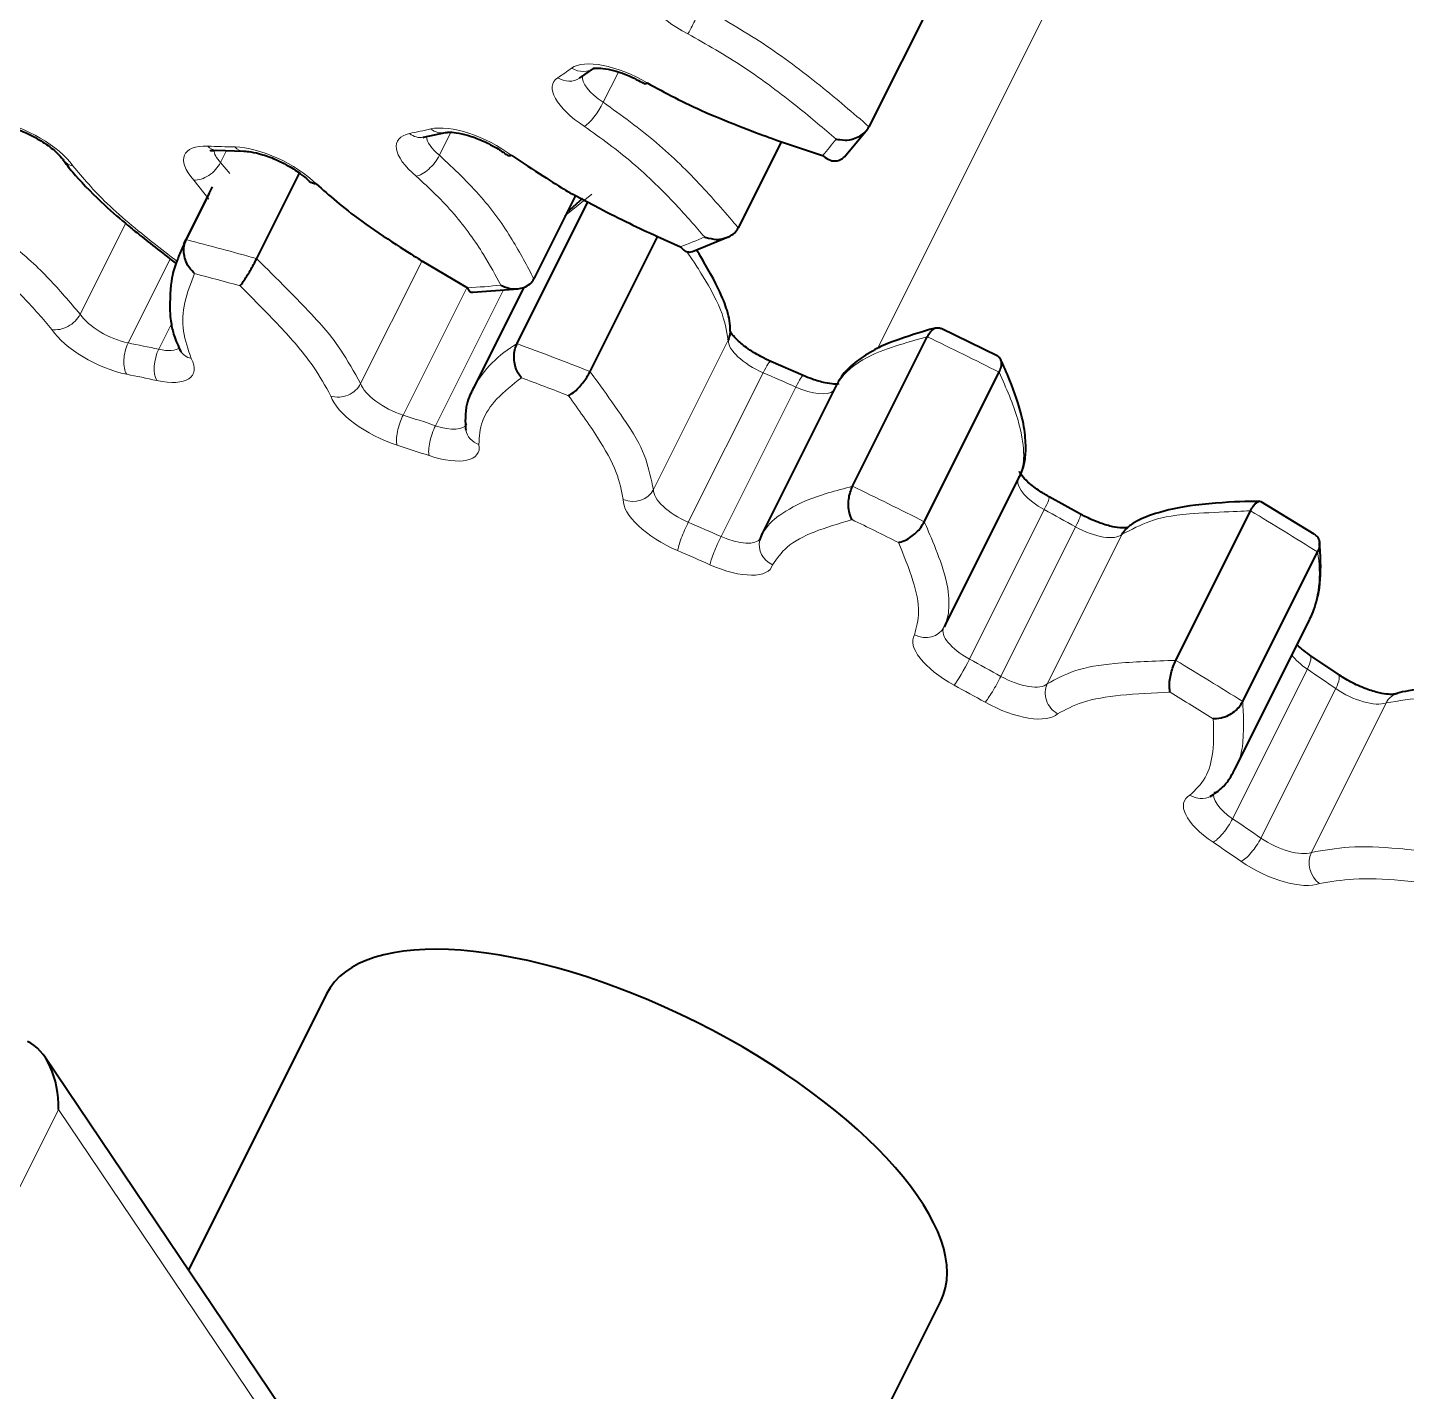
# Model space of a CAD drawing. Header units: inches. Extents: x 0 to 11, y 0 to 8.5.
# Drawn here: x 3.5012 to 3.6518, y 5.6285 to 5.7775 of the extents above; entities that cross this region are included whole.
import ezdxf

# ---------------------------------------------------------------- set-up
doc = ezdxf.new("R2010")
doc.units = ezdxf.units.IN
doc.header["$LTSCALE"] = 0.5
doc.header["$MEASUREMENT"] = 0
doc.linetypes.add('ONS_PHANTOM', pattern=[0.49999999999999994, 0.25, -0.05, 0.05, -0.05, 0.05, -0.05])
for name, color, linetype, lineweight in [('EXPLODE_LINES', 7, 'ONS_PHANTOM', 13), ('TANGENT_LINES', 7, 'Continuous', 15), ('Visible', 7, 'Continuous', 40)]:
    doc.layers.add(name, color=color, linetype=linetype, lineweight=lineweight)

msp = doc.modelspace()

# ---------------------------------------------------------------- linework, layer by layer
at = {"layer": 'EXPLODE_LINES'}
msp.add_line((3.593969161013179, 5.74236544089764), (3.735860046144412, 6.026147211160106), dxfattribs=at)
at = {"layer": 'TANGENT_LINES'}
for p, q in [((3.56405324108019, 5.769325869860386), (3.565700388692504, 5.772620165085012)), ((3.546155989633555, 5.76353962843972), (3.547350398074527, 5.765928445321664)), ((3.522249591769836, 5.762744210875988), (3.522901521166044, 5.764048069668404)), ((3.522249591769836, 5.762744210875988), (3.523290140640287, 5.761548843121543)), ((3.520981502387261, 5.758760287528866), (3.519343239815838, 5.760827528434096)), ((3.562799542302053, 5.759297788380534), (3.559818520606121, 5.756903439565505)), ((3.511907380507206, 5.756124658545499), (3.506934594231658, 5.746179085994402)), ((3.512172540010599, 5.743045808889782), (3.516781864036336, 5.752264456941255)), ((3.544262385656044, 5.752007663790462), (3.537559887725343, 5.73860266792906)), ((3.573756139025985, 5.752175040849122), (3.573143798796328, 5.75306952181441)), ((3.542194983119387, 5.735165556461322), (3.549142784438558, 5.749061159099663)), ((3.553157669536477, 5.748843884701947), (3.545739568854892, 5.734007683338777)), ((3.516933712661783, 5.745197674851038), (3.51551017628969, 5.742350602106853)), ((3.577705189804197, 5.743358443662487), (3.56954022399492, 5.727028512043932)), ((3.573340045966536, 5.723459917334195), (3.581505011775813, 5.73978984895275)), ((3.585078806638054, 5.738227370083811), (3.576913840828777, 5.721897438465255)), ((3.590351952944846, 5.739615253492406), (3.589604233346932, 5.738613022248932)), ((3.609601433201588, 5.728627170985913), (3.60991308544288, 5.729828308254962)), ((3.604045985050433, 5.70851586113273), (3.612210950859711, 5.724845792751284)), ((3.581439267537654, 5.722283090630376), (3.582186987135568, 5.723285321873852)), ((3.615634749851426, 5.722957057350783), (3.607469784042149, 5.706627125732228)), ((3.612539717858307, 5.705821155644393), (3.620704683667584, 5.722151087262947)), ((3.601748119633603, 5.713498376636408), (3.601436467392311, 5.712297239367359)), ((3.632773076368578, 5.691082745235811), (3.640938042177855, 5.707412676854366)), ((3.644040161721061, 5.705292394001956), (3.635875195911784, 5.688962462383401)), ((3.641373073026238, 5.687401990389874), (3.649538038835515, 5.703731922008429)), ((3.504562768258733, 5.659325850318896), (3.402858381862855, 5.45591707752714)), ((3.681926587863038, 5.396037886916393), (3.504562768258733, 5.659325850318896))]:
    msp.add_line(p, q, dxfattribs=at)
for centre, radius, start, end in [((3.560964609707944, 5.731974466515222), 0.01268558038178144, 119.9334904546248, 150.8438860773294), ((3.62939960297883, 5.717937238934898), 0.01285076116127988, 336.5740699589966, 10.19944058075693)]:
    msp.add_arc(centre, radius, start, end, dxfattribs=at)
at = {"layer": 'TANGENT_LINES', "extrusion": (0, 0, -1)}
for centre, major_axis, ratio, start_param, end_param in [((3.57469576477939, 5.779323058099638), (-0.00630228924467547, 0.003151144622337737), 0.4082482904638629, 11.01271573958755, 12.55076994178742), ((3.566509604809964, 5.769451551253268), (-0.00630228924467547, 0.003151144622337737), 0.4082482904638629, 0.2050800213731526, 1.743134223572999), ((3.56491148907009, 5.768345897352472), (-0.00630228924467547, 0.003151144622337737), 0.4082482904638629, 11.26404315187472, 12.80209735407453), ((3.500321455939269, 5.763373422295546), (-0.00630228924467547, 0.003151144622337737), 0.4082482904638629, 0.9590622582346402, 2.497116460434675), ((3.550309142919605, 5.762451211515715), (-0.00630228924467547, 0.003151144622337737), 0.4082482904638629, 0.4564074336603611, 1.994461635860235), ((3.547875460582403, 5.761929306202623), (-0.00630228924467547, 0.003151144622337737), 0.4082482904638629, 11.51537056416176, 13.05342476636163), ((3.524658115640339, 5.760476462670605), (-0.00630228924467547, 0.003151144622337737), 0.4082482904638629, 11.76669797644891, 13.30475217864886), ((3.527774447363165, 5.760381826165739), (-0.00630228924467547, 0.003151144622337737), 0.4082482904638629, 0.7077348459475601, 2.245789048147492), ((3.507153091299981, 5.76444133841384), (0.002049806405804891, 0.001431186116031471), 0.7297623205451033, 2.501692551645259, 3.084245705051821), ((3.564582822267502, 5.658877799206971), (-0.1605177369562351, 0.08025886847811754), 0.4082482904638625, 1.084277728609692, 1.132996030912806), ((3.509624952830504, 5.743456790965856), (-0.006211231069228226, 0.003105615534614113), 0.4082482904638625, 10.40834582897451, 11.94893193524759), ((3.513031473521394, 5.741666409257872), (-0.0004926135638355011, -0.002450985898924204), 0.5057815265608875, 0.4929681185744142, 2.063764445369509), ((3.564582822267502, 5.658877799206971), (-0.1364400764128, 0.06822003820640002), 0.4082482904638625, 0.9835678682050737, 1.009306416061013), ((3.564582822267502, 5.658877799206971), (-0.1605177369562351, 0.08025886847811754), 0.4082482904638625, 1.308677203866107, 1.357395506169218), ((3.581760152298668, 5.741671440191297), (-0.003975163091728435, 0.001987581545864218), 0.4082482904638626, 10.8571447794874, 12.39773088576051), ((3.516314410464334, 5.740982595972117), (-0.0005267231700361529, -0.002443882710390797), 0.4860562478847589, 0.4860556907387999, 2.056852017533664), ((3.513059830689189, 5.742741329427747), (-0.006211231069228226, 0.003105615534614113), 0.4082482904638625, 8.893498270557384, 10.43408437683044), ((3.520077868889156, 5.743389727105465), (0.002193992897581714, 0.001198497044368904), 0.7870402874042624, 2.418412574017648, 3.142696989077332), ((3.581361492745335, 5.738731435544754), (-0.0009892534489723023, -0.002295948086019457), 0.1259650666938781, 1.994924359890972, 3.130939286642465), ((3.584876717952239, 5.737194563587333), (-0.001013642717057095, -0.002285285199303823), 0.1026547062217823, 1.993707081601747, 3.134659364920324), ((3.585438069188742, 5.740063438712764), (-0.003975163091728435, 0.001987581545864218), 0.4082482904638626, 9.601726598654967, 10.88288332734333), ((3.540522095740899, 5.735346948453377), (-0.006211231069228226, 0.003105615534614113), 0.4082482904638625, 10.63274530423077, 12.17333141050405), ((3.542561889467732, 5.733915303489052), (-0.0007623732400231166, -0.002380921469283827), 0.3239965670082001, 0.4461831803386919, 2.016979507133742), ((3.564582822267502, 5.658877799206971), (-0.1364400764128, 0.06822003820640002), 0.4082482904638625, 1.20796734346149, 1.233705891317427), ((3.54604838424591, 5.73277640633808), (-0.0007900574998492971, -0.002371878822143297), 0.3019253766101766, 0.4425368023632865, 2.013333129158259), ((3.551494623157359, 5.734002066173405), (0.00245192637647693, 0.0004879108979482953), 0.8702221937873754, 2.164879116620241, 3.149292391780163), ((3.544169952500298, 5.734155340854698), (-0.006211231069228226, 0.003105615534614113), 0.4082482904638625, 9.117897745813703, 10.65848385208684), ((3.61336070474656, 5.726291990942461), (-0.003975163091728435, 0.001987581545864218), 0.4082482904638626, 11.08154425474382, 12.43609347022106), ((3.564582822267502, 5.658877799206971), (-0.1605177369562351, 0.08025886847811754), 0.4082482904638625, 1.533076679122518, 1.581794981425632), ((3.572574565763231, 5.723300267120423), (-0.006211231069228226, 0.003105615534614113), 0.4082482904638625, 10.85714477948727, 12.39773088576034), ((3.573196526936057, 5.722401503926199), (-0.0009892534489723023, -0.002295948086019457), 0.1259650666938781, 0.4241280330960392, 1.994924359890972), ((3.564582822267502, 5.658877799206971), (-0.1364400764128, 0.06822003820640002), 0.4082482904638625, 1.432366818717901, 1.458105366573841), ((3.576711752142961, 5.720864631968778), (-0.001013642717057095, -0.002285285199303823), 0.1026547062217823, 0.42291075480699, 1.993707081602071), ((3.616884255656796, 5.724348227492639), (-0.003975163091728435, 0.001987581545864218), 0.4082482904638626, 9.566696696326694, 11.10728280259988), ((3.583567674380506, 5.720847360804026), (0.00241348001145106, -0.0006520078483624233), 0.909767525642559, 1.752977179262238, 3.144985930927609), ((3.576252482653305, 5.72169226564189), (-0.006211231069228226, 0.003105615534614113), 0.4082482904638625, 9.342297221070071, 10.88288332734317), ((3.604175118211123, 5.707920817871588), (-0.006211231069228226, 0.003105615534614113), 0.4082482904638625, 11.08154425474363, 12.62213036101681), ((3.564582822267502, 5.658877799206971), (-0.1364400764128, 0.06822003820640002), 0.4082482904638625, 1.656766293974318, 1.682504841830255), ((3.564582822267502, 5.658877799206971), (-0.1605177369562351, 0.08025886847811754), 0.4082482904638625, 1.757476154378934, 1.806194456682045), ((3.642924755967857, 5.70835096358207), (-0.003975163091728435, 0.001987581545864218), 0.4082482904638626, 11.30594373000024, 11.92189682371546), ((3.639820496310235, 5.706884881426325), (0.00139888250129141, 0.002071986425530025), 0.2788003194920144, 12.55768679188389, 13.69809010312907), ((3.642871776317468, 5.704799347136904), (0.001422561703411015, 0.00205580110905417), 0.3010788589857682, 12.55662259481908, 13.69476315765517), ((3.614688745844867, 5.704585242853818), (0.00174121833292923, -0.001793922717697492), 0.9036933149036758, 1.264475328444353, 2.835271655239526), ((3.64611725534255, 5.706168906576782), (-0.003975163091728435, 0.001987581545864218), 0.4082482904638626, 9.79109617158305, 11.33168227785613), ((3.60769866912136, 5.705977054421766), (-0.006211231069228226, 0.003105615534614113), 0.4082482904638625, 9.566696696326503, 11.10728280259968), ((3.63373916943242, 5.689979790511195), (-0.006211231069228226, 0.003105615534614113), 0.4082482904638625, 11.30594373000019, 12.84652983627322), ((3.629141301037235, 5.695706713761341), (0.00118366019550726, -0.002202032820275782), 0.8772793918063282, 12.55326347876296, 13.58340577931901), ((3.631655530500957, 5.690554949807771), (0.00139888250129141, 0.002071986425530026), 0.2788003194920144, 1.131719488769895, 2.702515815564803), ((3.564582822267502, 5.658877799206972), (-0.1364400764128, 0.06822003820640002), 0.4082482904638625, 1.881165769230734, 1.90690431708667), ((3.63470681050819, 5.68846941551835), (0.001422561703411012, 0.002055801109054173), 0.3010788589857719, 1.128392543296024, 2.699188870091293), ((3.636931668807113, 5.687797733505907), (-0.006211231069228226, 0.003105615534614113), 0.4082482904638625, 9.791096171582982, 11.33168227785603)]:
    msp.add_ellipse(centre, major_axis=major_axis, ratio=ratio, start_param=start_param, end_param=end_param, dxfattribs=at)
at = {"layer": 'TANGENT_LINES'}
for centre, major_axis, ratio, start_param, end_param in [((3.574322099995777, 5.778845791278374), (-0.001133655691229378, -0.00222818867552621), 0.01564716694328433, 0.4205890925167784, 1.991385419311855), ((3.449499610617289, 5.84092750901601), (0.1185116028074783, -0.05925580140373916), 0.4082482904638629, 12.33064387464387, 12.36129059298609), ((3.561621982344637, 5.775101863398397), (-0.001484807962589446, 0.00201130438129861), 0.8937414373808855, 1.998102982054724, 3.142063906454486), ((3.560104561048896, 5.774052037823862), (-0.001360301490932424, 0.002097517545520663), 0.8876253633906185, 2.052071710416643, 3.142075868141912), ((3.56593210979625, 5.770387138804792), (0.004066221267175679, -0.00203311063358784), 0.4082482904638629, 9.528146294856795, 10.72710542325416), ((3.56302002672862, 5.768742264260451), (-0.001360619561411468, -0.002097311233247099), 0.2421439987775411, 0.4342942557392735, 2.005090582533966), ((3.449499610617288, 5.840927509016009), (0.1185116028074783, -0.05925580140373916), 0.4082482904638629, 12.07931646235668, 12.10996318069891), ((3.543928741127295, 5.767959442767125), (-0.0004796635491204198, 0.002453553113271691), 0.8067181170261806, 2.378928953992806, 3.141971589688489), ((3.548896081308562, 5.763970547654942), (0.004066221267175679, -0.00203311063358784), 0.4082482904638629, 9.661440848633115, 10.47577801096704), ((3.546239538345168, 5.76845499525853), (-0.0005699524520942162, 0.002434163963736172), 0.8194309439707849, 2.348888409597425, 3.150227778889997), ((3.44949961061728, 5.840927509016016), (0.1426611369644866, -0.07133056848224334), 0.4082482904638629, 12.45417997516766, 12.48908190474948), ((3.521883721003507, 5.766579958378193), (0.0001049439064033919, 0.002497796384117167), 0.6751218044672894, 2.555149213928668, 3.14149482836728), ((3.449499610617286, 5.840927509016009), (0.1185116028074783, -0.05925580140373916), 0.4082482904638629, 11.8279890500695, 11.85863576841173), ((3.525678736366499, 5.762517704122924), (0.004066221267175679, -0.00203311063358784), 0.4082482904638629, 9.661569241646273, 10.22445059867967), ((3.524842698255795, 5.766490100400916), (4.61140500426912e-05, 0.002499574662695367), 0.6936325906947929, 2.539033768512686, 3.140038295482166), ((3.520363860541998, 5.762868769886415), (-0.001863866675766007, -0.001666133552560831), 0.6362176412588374, 0.5576045796630392, 2.128400906458067), ((3.544649177572107, 5.76330266035689), (-0.001597442224919613, -0.001923064829391844), 0.453426032625261, 0.4757890842907416, 2.046585411085643), ((3.44949961061728, 5.840927509016016), (0.1426611369644866, -0.07133056848224334), 0.4082482904638629, 12.20285256288047, 12.2377544924623), ((3.563562201541342, 5.656836557754652), (0.1582816689787352, -0.0791408344893676), 0.4082482904638626, 2.017021080661372, 2.048890466995704), ((3.44949961061728, 5.840927509016016), (0.1426611369644866, -0.07133056848224334), 0.4082482904638629, 11.95152515059329, 11.98642708017512), ((3.50484713219744, 5.746562185267972), (-0.00208380207634023, -0.001381220079002673), 0.7443220949074512, 0.6577200661260315, 2.22851639292096), ((3.510645573556664, 5.745498032418176), (0.003975163091728435, -0.001987581545864218), 0.4082482904638626, 10.04221663988096, 11.58280274615402), ((3.57274778807678, 5.675207730825527), (0.1605177369562351, -0.08025886847811754), 0.4082482904638625, 1.559797672164159, 1.60851597446727), ((3.514080451415349, 5.744782570880066), (0.003975163091728435, -0.001987581545864218), 0.4082482904638626, 11.55706419829801, 12.35840356759055), ((3.572747788076779, 5.675207730825527), (0.1364400764128, -0.06822003820640002), 0.4082482904638625, 1.683487287015958, 1.709225834871892), ((3.563562201541342, 5.656836557754652), (0.1342040084353002, -0.0671020042176501), 0.4082482904638627, 2.132286237528774, 2.158024785384712), ((3.535319507745023, 5.739285823652424), (-0.002365523428654465, -0.0008088874510627702), 0.8432639000377613, 0.862593391875776, 2.433389718671174), ((3.541542716467059, 5.737388189905697), (0.003975163091728435, -0.001987581545864218), 0.4082482904638626, 9.817817164624348, 11.3584032708977), ((3.563562201541342, 5.656836557754652), (0.1582816689787352, -0.0791408344893676), 0.4082482904638626, 1.792621605404959, 1.82449099173929), ((3.545190573226458, 5.736196582307016), (0.003975163091728435, -0.001987581545864218), 0.4082482904638626, 11.33266472304155, 12.5614033117496), ((3.563562201541342, 5.656836557754652), (0.1342040084353002, -0.0671020042176501), 0.4082482904638627, 1.907886762272363, 1.933625310128297), ((3.567259268075723, 5.727977467936511), (-0.002494130735119761, 0.0001712071147206214), 0.8999209320567804, 1.211758223895727, 2.782554550690333), ((3.573595186489391, 5.725341508572742), (0.003975163091728435, -0.001987581545864218), 0.4082482904638626, 9.593417689368039, 11.13400379564105), ((3.61156420309388, 5.724032292175387), (-0.001195967373325749, -0.002195372870821791), 0.07838284804878702, 1.992711262989854, 3.152347686476496), ((3.572747788076779, 5.675207730825527), (0.1364400764128, -0.06822003820640002), 0.4082482904638625, 1.459087811759541, 1.484826359615479), ((3.57274778807678, 5.675207730825527), (0.1605177369562351, -0.08025886847811754), 0.4082482904638625, 1.335398196907746, 1.384116499210858), ((3.563562201541342, 5.656836557754652), (0.1582816689787352, -0.0791408344893676), 0.4082482904638626, 1.568222130148544, 1.600091516482874), ((3.614931890659334, 5.722174510588882), (-0.00121915799535194, -0.002182579616501868), 0.1017634997852945, 1.993665654627283, 3.138650401138797), ((3.577273103379465, 5.723733507094209), (0.003975163091728435, -0.001987581545864218), 0.4082482904638626, 11.10826524778521, 12.52720632094327), ((3.563562201541342, 5.656836557754652), (0.1342040084353002, -0.0671020042176501), 0.4082482904638627, 1.68348728701594, 1.709225834871882), ((3.599064820237735, 5.713204166295411), (-0.002064002638277429, 0.001410635711012526), 0.9114521707999172, 1.694775165350424, 3.26557149214532), ((3.605195738937283, 5.709962059323907), (0.003975163091728435, -0.001987581545864218), 0.4082482904638626, 9.42477796076917, 10.90960432038473), ((3.603399237284603, 5.707702360556833), (-0.001195967373325749, -0.002195372870821791), 0.07838284804878702, 0.4219149361950912, 1.992711262989891), ((3.606766924850056, 5.705844578970328), (-0.00121915799535194, -0.002182579616501868), 0.1017634997852945, 0.4228693278326208, 1.993665654627643), ((3.608719289847519, 5.708018295874085), (0.003975163091728435, -0.001987581545864218), 0.4082482904638626, 10.88386577252898, 12.42445187880189), ((3.572747788076779, 5.675207730825527), (0.1364400764128, -0.06822003820640002), 0.4082482904638625, 1.234688336503125, 1.260426884359063), ((3.563562201541342, 5.656836557754652), (0.1342040084353002, -0.0671020042176501), 0.4082482904638627, 1.459087811759533, 1.484826359615466), ((3.563562201541342, 5.656836557754652), (0.1582816689787352, -0.0791408344893676), 0.4082482904638626, 1.343822654892131, 1.375692041226461), ((3.651462262886221, 5.702361094440048), (-0.0008638741241080081, 0.002346001171716805), 0.852304147860868, 12.56580325830058, 13.24166961476553), ((3.63475979015858, 5.692021031963515), (0.003975163091728435, -0.001987581545864218), 0.4082482904638626, 9.429329982291854, 10.68520484512834), ((3.563562201541342, 5.656836557754652), (0.1342040084353002, -0.0671020042176501), 0.4082482904638627, 1.23468833650312, 1.260426884359058), ((3.637952289533273, 5.689838974958226), (0.003975163091728435, -0.001987581545864218), 0.4082482904638626, 10.65946629727236, 12.20005240354554), ((3.643297297076943, 5.686031162821493), (-0.0008638741241079432, 0.00234600117171683), 0.8523041478608506, 0.6752990004063919, 2.246095327200789)]:
    msp.add_ellipse(centre, major_axis=major_axis, ratio=ratio, start_param=start_param, end_param=end_param, dxfattribs=at)
for points, knots in [([(3.574816795979864, 5.779739364309219), (3.577079498645093, 5.778454210193154), (3.581589491864275, 5.775892655624749), (3.587749077015613, 5.771233764166262), (3.591325073169213, 5.768161943458934), (3.593069450995409, 5.7666635033886)], [0, 0, 0, 0, 0.3402435206772056, 0.6781695159092849, 1, 1, 1, 1]), ([(3.589486411157678, 5.765312978355535), (3.588150606136014, 5.766446977707826), (3.585268437295689, 5.768893725208483), (3.579402005098006, 5.773349083899182), (3.575321787440257, 5.775660204856161), (3.573301479269617, 5.776804549826054)], [0, 0, 0, 0, 0.3036745844754958, 0.6552164505889067, 1, 1, 1, 1]), ([(3.56405324108019, 5.769325869860387), (3.566042177923639, 5.767892225601041), (3.569957472824826, 5.765070044455763), (3.574856034281061, 5.760226179529767), (3.577514516251123, 5.757115096844145), (3.578800958937679, 5.755609640116111)], [0, 0, 0, 0, 0.3476266259288757, 0.684315724000397, 1, 1, 1, 1]), ([(3.575128744217671, 5.754617472503464), (3.574136683321551, 5.755760174981649), (3.571979638710068, 5.758244760587975), (3.567319157629309, 5.762878182091991), (3.563775963112705, 5.765424366427913), (3.56199940600246, 5.766701022808132)], [0, 0, 0, 0, 0.2980441978334677, 0.6480394836996123, 1, 1, 1, 1]), ([(3.506132470573821, 5.76240009696152), (3.50725596218833, 5.761056403643668), (3.5096337502051, 5.758212574790703), (3.515079801706633, 5.753820052897547), (3.516842433050013, 5.752485320821497), (3.517541284890198, 5.75195612339686)], [0, 0, 0, 0, 0.3508937218487265, 0.7426409562808448, 1, 1, 1, 1]), ([(3.546155989633555, 5.76353962843972), (3.547750992411849, 5.76204898456098), (3.550849058062548, 5.759153621204256), (3.554175216531618, 5.754416326648329), (3.555727289277704, 5.751462425392585), (3.556472116981689, 5.750044871031386)], [0, 0, 0, 0, 0.355637668436583, 0.6907755018808642, 1, 1, 1, 1]), ([(3.552877336781918, 5.749345143671585), (3.552293652023204, 5.750424503089713), (3.551014339253148, 5.752790229222659), (3.54786061173689, 5.757322096731875), (3.545054610622749, 5.759934005766704), (3.543628556845947, 5.761261418904571)], [0, 0, 0, 0, 0.2921077705790132, 0.6402380661051424, 1, 1, 1, 1]), ([(3.491728255629619, 5.75990576415171), (3.491728316363717, 5.759905721988495), (3.491736155414423, 5.759900279912585), (3.499707925596552, 5.753743178483608), (3.503371827677335, 5.75034599473949), (3.505790566576913, 5.747517107660008), (3.506934594231658, 5.746179085994402)], [0, 0, 0, 0, 0.003001891789433111, 0.3874591515530318, 0.7102772562980433, 1, 1, 1, 1]), ([(3.50382651147128, 5.744520943815654), (3.502865832281744, 5.745663113598752), (3.500801764403663, 5.748117123206002), (3.496226919632909, 5.752180737227066), (3.492472782657738, 5.755110124966701), (3.490506129087351, 5.75664472290367)], [0, 0, 0, 0, 0.2930637065449956, 0.6296622113807663, 1, 1, 1, 1]), ([(3.5262069182921, 5.752254025534184), (3.526206968503797, 5.752253981927154), (3.526213405575556, 5.752248391564727), (3.532587735921635, 5.745964295257017), (3.535310857668616, 5.742591530559601), (3.536842936501519, 5.739874247175447), (3.537559887725343, 5.73860266792906)], [0, 0, 0, 0, 0.003067103385690591, 0.3931985137318999, 0.7160413296917523, 1, 1, 1, 1]), ([(3.577705189804197, 5.743358443662487), (3.577517992585745, 5.744409642001668), (3.577114885586216, 5.746673272903465), (3.574772872681013, 5.7506425686839), (3.574038859841123, 5.751748909799377), (3.573756139025985, 5.752175040849122)], [0, 0, 0, 0, 0.3477124104592101, 0.7487574208557672, 1, 1, 1, 1]), ([(3.519425128391283, 5.750621093367535), (3.519011522479973, 5.749573279814602), (3.518198123305962, 5.747512645149653), (3.518016381784013, 5.744301953316122), (3.518710669812474, 5.742331904823583), (3.519057248162996, 5.741348485653146)], [0, 0, 0, 0, 0.3412895139952949, 0.6711814342854105, 1, 1, 1, 1]), ([(3.534298887018863, 5.737244582200105), (3.533702467093708, 5.738329956176867), (3.53240734636092, 5.740686836423222), (3.528958178720466, 5.744731146146044), (3.525973026593631, 5.74771083251744), (3.52439917662912, 5.749281800793299)], [0, 0, 0, 0, 0.2875289883308768, 0.6243667227708721, 1, 1, 1, 1]), ([(3.599436790894296, 5.743718828583201), (3.599436745145127, 5.743718820926472), (3.599430958225572, 5.743717852408754), (3.593760975321974, 5.742235108159851), (3.591334070592051, 5.740523216550291), (3.590614198746026, 5.739857698478742), (3.590351952944846, 5.739615253492406)], [0, 0, 0, 0, 0.003489980265755652, 0.4414557817324175, 0.7965250664785154, 1, 1, 1, 1]), ([(3.562609909023727, 5.739920013023448), (3.562609946624678, 5.739919970204459), (3.562614732384689, 5.739914520304874), (3.567097825313382, 5.733820583710923), (3.568746503616266, 5.730622758633597), (3.569288519462601, 5.728168319186622), (3.56954022399492, 5.727028512043932)], [0, 0, 0, 0, 0.003129315575046144, 0.3982918755234289, 0.7205752136446045, 1, 1, 1, 1]), ([(3.60991308544288, 5.729828308254962), (3.609945734388027, 5.730216237545955), (3.610032564156855, 5.731247934297805), (3.609451621424105, 5.734983998794667), (3.608050723367152, 5.738119774397726), (3.607276795672842, 5.739852137127694)], [0, 0, 0, 0, 0.2124058646519359, 0.564892741340278, 1, 1, 1, 1]), ([(3.555111292583748, 5.739249391859262), (3.554166957391361, 5.738504550714907), (3.552365205010268, 5.737083424703512), (3.550633263467153, 5.734580482900791), (3.55052589789095, 5.732814444470641), (3.5504740024312, 5.731960824721085)], [0, 0, 0, 0, 0.3626597479560994, 0.6919397579102854, 1, 1, 1, 1]), ([(3.566238647349564, 5.725936226484192), (3.566040206707883, 5.726908504582925), (3.565605964942486, 5.729036111883908), (3.563440682200938, 5.732875350347756), (3.561359977420909, 5.735755286063513), (3.560256021770538, 5.737283288179253)], [0, 0, 0, 0, 0.2831822701603948, 0.6196793554100837, 1, 1, 1, 1]), ([(3.582186987135568, 5.723285321873852), (3.582428244795716, 5.723522274622688), (3.583090503624635, 5.724172716353148), (3.586261135955879, 5.726079243727405), (3.589489104594399, 5.726922943958691), (3.591271825085018, 5.727388896964648)], [0, 0, 0, 0, 0.2041847048247701, 0.560492559770308, 1, 1, 1, 1]), ([(3.634735741441698, 5.72470443626687), (3.634735685771202, 5.724704439511892), (3.634728606112982, 5.724704852183728), (3.627341590614818, 5.724468911873207), (3.623898897684748, 5.723778683457272), (3.621717486024021, 5.722667155770594), (3.620704683667584, 5.722151087262947)], [0, 0, 0, 0, 0.003135134070290748, 0.3986973187152267, 0.720822628987722, 1, 1, 1, 1]), ([(3.591221220639268, 5.723745166722958), (3.589797660925856, 5.723325925878433), (3.587121038091069, 5.722537655736224), (3.584019780147592, 5.720945933239502), (3.583012936677282, 5.719483029129007), (3.582547053654346, 5.718806119351707)], [0, 0, 0, 0, 0.3790318041319792, 0.7126678090790121, 1, 1, 1, 1]), ([(3.599111829863565, 5.723522205509139), (3.599111853005522, 5.723522164033924), (3.599114781281466, 5.723516915952509), (3.601574427044815, 5.718009389576691), (3.601831527608845, 5.714998805658015), (3.601770911830789, 5.713908386279068), (3.601748119633603, 5.713498376636408)], [0, 0, 0, 0, 0.003453980193403472, 0.4370506401954459, 0.7883248681141948, 1, 1, 1, 1]), ([(3.598044199511575, 5.711162924843091), (3.598257538309261, 5.711965706224042), (3.598720124370755, 5.713706390437516), (3.597956987593794, 5.717193180352632), (3.596861492312986, 5.71984172642714), (3.596278652571069, 5.721250840585427)], [0, 0, 0, 0, 0.2859937771715828, 0.6201250613023439, 1, 1, 1, 1]), ([(3.612539717858307, 5.705821155644394), (3.613500167691265, 5.706335543676066), (3.615568820525494, 5.707443451890633), (3.620032524050348, 5.708166461180226), (3.624247569440684, 5.708300581541021), (3.626570775632421, 5.708374504648315)], [0, 0, 0, 0, 0.2800518971119439, 0.6031862683630442, 1, 1, 1, 1]), ([(3.625944209983212, 5.704885864546964), (3.624103645612071, 5.704810473545614), (3.620636836412334, 5.704668470244262), (3.616390901382019, 5.703989493856726), (3.614521987293798, 5.702997307590674), (3.613668125118707, 5.702544001401498)], [0, 0, 0, 0, 0.3806903378537085, 0.7170522184472882, 1, 1, 1, 1]), ([(3.633882322081957, 5.703882857531307), (3.633882330299341, 5.703882821193837), (3.633883373804105, 5.703878206790846), (3.634206270008609, 5.698924029235845), (3.633408668595342, 5.697283956042154), (3.633048369704547, 5.696543089059369)], [0, 0, 0, 0, 0.00433294215954461, 0.55022931181506, 1, 1, 1, 1]), ([(3.666926357168232, 5.703208072459466), (3.666926292984271, 5.703208085326752), (3.666918071648277, 5.703209733499892), (3.658198293180909, 5.70437304372632), (3.65394997342865, 5.704438498499003), (3.650943325666859, 5.703956980339775), (3.649538038835515, 5.703731922008429)], [0, 0, 0, 0, 0.003075032812512858, 0.3938815471342657, 0.7167043340190531, 1, 1, 1, 1]), ([(3.628120680311075, 5.693665472309022), (3.628728405796295, 5.694247524337142), (3.6299929485276, 5.695458646265218), (3.630767724878149, 5.698426109359217), (3.630697605421898, 5.700760966726166), (3.630660743904966, 5.701988391879842)], [0, 0, 0, 0, 0.3050022762993374, 0.6346424839931495, 1, 1, 1, 1]), ([(3.641373073026238, 5.687401990389874), (3.642714355706138, 5.687635580042272), (3.64558406491959, 5.688135351185), (3.651052889833605, 5.687907217391211), (3.656033700165267, 5.687242284641707), (3.658761391358955, 5.686878140840911)], [0, 0, 0, 0, 0.2841660508441246, 0.6079806639406531, 1, 1, 1, 1]), ([(3.657539104939299, 5.683617169491971), (3.655370212966024, 5.683892355609555), (3.651259650888003, 5.684413898237439), (3.646054336089626, 5.684639172774459), (3.643466822508556, 5.684194467071764), (3.642276676350784, 5.683989921369173)], [0, 0, 0, 0, 0.3762632416561577, 0.7131076289472038, 1, 1, 1, 1])]:
    msp.add_open_spline(points, degree=3, knots=knots, dxfattribs=at)
at = {"layer": 'Visible'}
for p, q in [((3.601234416804686, 5.782993435007155), (3.593069450995409, 5.7666635033886)), ((3.561464862539828, 5.771954520278341), (3.563106790307226, 5.773090559017098)), ((3.544336504306032, 5.765488151172124), (3.544408404676416, 5.765505889653854)), ((3.544408404676416, 5.765505889653854), (3.546809490797262, 5.766020831294794)), ((3.590411513494654, 5.7633819337153), (3.59290444337775, 5.766388480911854)), ((3.521778777097103, 5.764082161994075), (3.524796584205752, 5.763990525738221)), ((3.583513153738976, 5.765034029718704), (3.578800958937679, 5.755609640116111)), ((3.583517245656735, 5.765012847332976), (3.58800366212618, 5.763524964528473)), ((3.5262069182921, 5.752254025534184), (3.530866528087531, 5.761573245125046)), ((3.521003703710712, 5.759361986580616), (3.51825824383805, 5.753878624794831)), ((3.518496174483934, 5.754330189944002), (3.521380461764021, 5.760081804645247)), ((3.554634576492776, 5.742967856761979), (3.562383203481623, 5.758465110739674)), ((3.56103303236483, 5.759166701797668), (3.55647211698169, 5.750044871031386)), ((3.561767728952222, 5.758824871754018), (3.560040875610923, 5.757267278393858)), ((3.561010996414066, 5.759139706446752), (3.563629076830507, 5.757749377125411)), ((3.518258858104371, 5.753879853153433), (3.518496174483934, 5.754330189944002)), ((3.562609909023727, 5.739920013023448), (3.569996641482343, 5.75469347794068)), ((3.569989459819567, 5.75466616242857), (3.572483839318048, 5.753549775347766)), ((3.573795705144381, 5.753034923831126), (3.57787933219656, 5.754692540138568)), ((3.516737708482766, 5.752244227854295), (3.517467541682165, 5.751698070254438)), ((3.54425753700523, 5.752004203856678), (3.549236465116294, 5.749064850526261)), ((3.549798986555523, 5.748575312916939), (3.554746103874485, 5.748956832560217)), ((3.555362168534865, 5.749107226085057), (3.549851430944944, 5.738085750905214)), ((3.554738944300509, 5.748956139518104), (3.55536770785528, 5.749095311374415)), ((3.607125440143374, 5.741585315885954), (3.600953328514665, 5.744629399966323)), ((3.591271825085018, 5.727388896964647), (3.599436790894296, 5.743718828583201)), ((3.517883875991574, 5.742191230061096), (3.517938705154648, 5.742074339640809)), ((3.607509825419249, 5.741114730123694), (3.607456926006463, 5.74125667830651)), ((3.585890360669295, 5.739479848786637), (3.582350746194306, 5.741027383630772)), ((3.599111829863565, 5.723522205509139), (3.607276795672842, 5.739852137127694)), ((3.589606672815178, 5.73861791473198), (3.581441707005901, 5.722287983113425)), ((3.589770063131347, 5.738572338145175), (3.58962068664439, 5.73855880874895)), ((3.601439070240902, 5.712302415117743), (3.60960403605018, 5.728632346736298)), ((3.609436941250854, 5.728366926463119), (3.609601433201588, 5.728627170985913)), ((3.616151048654686, 5.724357090205384), (3.612760170467205, 5.726227665046209)), ((3.626570775632421, 5.708374504648315), (3.634735741441698, 5.72470443626687)), ((3.635671724795994, 5.725756182702114), (3.635899581427523, 5.725712650213808)), ((3.641682549059979, 5.722160190769565), (3.635906255571616, 5.725708736963321)), ((3.581301603694896, 5.721886384988753), (3.581439267537654, 5.722283090630376)), ((3.633882322081957, 5.703882857531307), (3.642047287891235, 5.720212789149862)), ((3.642278377978133, 5.720930112653377), (3.642247341804736, 5.721243681823759)), ((3.642267419000432, 5.721222249007161), (3.642262811434547, 5.72090547066611)), ((3.633026194261965, 5.696498362740227), (3.641191160071242, 5.712828294358782)), ((3.601436467392311, 5.712297239367359), (3.601271975441577, 5.712036994844565)), ((3.644294338020878, 5.706855148245959), (3.641219378811526, 5.708956867851856)), ((3.533827815342091, 5.671942790654127), (3.518748930627982, 5.641785021225908)), ((3.681913817362409, 5.399574683046739), (3.503056557113706, 5.665079586446383)), ((3.566878487031001, 5.570339035719463), (3.600909854667085, 5.63840177099163))]:
    msp.add_line(p, q, dxfattribs=at)
at = {"layer": 'Visible', "extrusion": (0, 0, -1)}
for centre, major_axis, ratio, start_param, end_param in [((3.569878373056144, 5.773487200550631), (0.001273720548993188, 0.002151194078430047), 0.1565446572487203, 2.715468725300639, 3.140947043279657), ((3.507153091299981, 5.76444133841384), (0.002049806405804891, 0.001431186116031471), 0.7297623205451033, 3.084245705051821, 3.116850875463625), ((3.555093375012418, 5.765542427664134), (0.001504431856636091, 0.001996668422332183), 0.3752853101256857, 2.685503536181099, 3.14631050442755), ((3.53373766175885, 5.762462635393521), (0.001757268938087139, 0.001778202991571575), 0.5704454067646312, 2.621392039520863, 3.130585312930364), ((3.520077868889156, 5.743389727105465), (0.002193992897581714, 0.001198497044368904), 0.7870402874042624, 9.425882296256919, 9.47083364263432), ((3.583567674380506, 5.720847360804026), (0.00241348001145106, -0.0006520078483624233), 0.909767525642559, 9.428171238107197, 9.606958813236442), ((3.622853711654145, 5.720915174472372), (0.00174121833292923, -0.001793922717697492), 0.9036933149036758, 2.835271655239473, 3.143583503533895)]:
    msp.add_ellipse(centre, major_axis=major_axis, ratio=ratio, start_param=start_param, end_param=end_param, dxfattribs=at)
at = {"layer": 'Visible'}
for centre, major_axis, ratio, start_param, end_param in [((3.575424233885001, 5.744307399555066), (-0.002494130735119762, 0.0001712071147206211), 0.8999209320567805, 2.782554550690664, 3.143200649904449), ((3.651462262886221, 5.702361094440048), (-0.0008638741241080081, 0.002346001171716805), 0.852304147860868, 12.51596431160439, 12.56580325830058), ((3.567368835004588, 5.655172280822878), (0.03354101966249685, -0.01677050983124843), 0.4082482904638628, 12.56637061435916, 15.70796326794894), ((3.500403159316575, 5.660069130574963), (0.0004467098267875697, -0.006906798970811248), 0.5992255482613901, 1.424316363754412, 2.844360332866209)]:
    msp.add_ellipse(centre, major_axis=major_axis, ratio=ratio, start_param=start_param, end_param=end_param, dxfattribs=at)
for points, knots in [([(3.562970648533593, 5.77301039622277), (3.562972644774979, 5.77301118894903), (3.56298296647428, 5.773015287793061), (3.563068341922432, 5.773030635753021), (3.56313720555427, 5.773043015380737)], [0, 0, 0, 0, 0.1934023969516033, 1, 1, 1, 1]), ([(3.56313720555427, 5.773043015380737), (3.563180186603428, 5.773048109913608), (3.563315074573178, 5.773064098150502), (3.564035235177808, 5.773060306622669), (3.565148006577412, 5.772818679937814), (3.565529307126994, 5.7726997352668), (3.56568372792519, 5.77265156452312)], [0, 0, 0, 0, 0.1284967941656078, 0.4032631130255785, 0.7583308324617722, 1, 1, 1, 1]), ([(3.56568372792519, 5.77265156452312), (3.565981104950342, 5.772558519698098), (3.566667824845484, 5.772343655310207), (3.568383949311952, 5.771473982127557), (3.568559355628822, 5.771364324442258), (3.568604652507151, 5.771336006472201)], [0, 0, 0, 0, 0.3616548656683381, 0.8351539306110595, 1, 1, 1, 1]), ([(3.568857752329984, 5.771445959098312), (3.570807366315937, 5.770385680084861), (3.57478034324032, 5.768225014391962), (3.582269669348316, 5.765445265676865), (3.583245650869068, 5.76510698391404), (3.583517245656735, 5.765012847332976)], [0, 0, 0, 0, 0.4101741104834152, 0.8358640672826401, 1, 1, 1, 1]), ([(3.498316711974347, 5.766873173718332), (3.4986319924718, 5.76680544785447), (3.49935666192678, 5.76664978055107), (3.501005329135817, 5.766039220709492), (3.502669120198249, 5.765153022627137), (3.504083008165223, 5.76414409662091), (3.504892083525375, 5.763305536255219), (3.505048284042108, 5.763087075896537), (3.505103284894176, 5.763010152297808)], [0, 0, 0, 0, 0.1518638599902136, 0.3490577487016471, 0.5569456286779475, 0.756686359723248, 0.9143251391559104, 1, 1, 1, 1]), ([(3.546809490797262, 5.766020831294793), (3.546928554348598, 5.766038153400324), (3.547217610534788, 5.766080207091026), (3.548039882940901, 5.766021672932304), (3.549287585714499, 5.765744321345111), (3.550861998093779, 5.765176436104762), (3.552571565705449, 5.764277341576181), (3.553276204631984, 5.763770645275216), (3.553588943155781, 5.763545759241802)], [0, 0, 0, 0, 0.09667984659192229, 0.2347142129057734, 0.4098031190630196, 0.6127953421265069, 0.8281477100527216, 1, 1, 1, 1]), ([(3.589486411157678, 5.765312978355535), (3.589492225387927, 5.765310990048611), (3.58953037625105, 5.765297943502112), (3.590542342130875, 5.765134837509894), (3.591304661313837, 5.765304378441701), (3.592070645441211, 5.765606637669505), (3.592681587334637, 5.766055170278881), (3.592941103046544, 5.76646219990298), (3.593069450995409, 5.7666635033886)], [0, 0, 0, 0, 0.0372852448628276, 0.2446522088676486, 0.4450668020386713, 0.6353326416195951, 0.8196474998686549, 1, 1, 1, 1]), ([(3.521119159363968, 5.764035307640107), (3.521139141404472, 5.764042048965895), (3.521212674187214, 5.764066856664813), (3.52154023137678, 5.764075712599928), (3.521778777097103, 5.764082161994075)], [0, 0, 0, 0, 0.2717432927075825, 1, 1, 1, 1]), ([(3.524796584205752, 5.763990525738221), (3.525038427914071, 5.76397590506731), (3.525597901769402, 5.763942082053354), (3.52693548770339, 5.763618984688157), (3.528495670158569, 5.763036925003949), (3.530204432304614, 5.762091503879153), (3.530716268749231, 5.761722762841202), (3.530920127634892, 5.761575897298734)], [0, 0, 0, 0, 0.1551444955885434, 0.3589065420967921, 0.5924145675532697, 0.8376631579399217, 1, 1, 1, 1]), ([(3.505077161069028, 5.763047568371306), (3.505363407563818, 5.762642777255672), (3.506109319397565, 5.761587957410389), (3.509210481523543, 5.758373169014099), (3.511016609721109, 5.75684149961153), (3.511872178178304, 5.756115943125864)], [0, 0, 0, 0, 0.2468404163929151, 0.643225999219784, 1, 1, 1, 1]), ([(3.554072754286258, 5.763501186211815), (3.556415058484085, 5.761971324048511), (3.559741287170078, 5.759798817412559), (3.560721146386114, 5.759290168714211), (3.561010996414066, 5.759139706446752)], [0, 0, 0, 0, 0.7041921704576557, 1, 1, 1, 1]), ([(3.58800366212618, 5.763524964528473), (3.588007375337696, 5.763520839300593), (3.588030942456948, 5.763494657183858), (3.588706906558043, 5.762967550826471), (3.589314434036309, 5.762903131474449), (3.589886061427399, 5.762961410072577), (3.590381693954604, 5.763344341154352), (3.59042895274589, 5.763399269574068), (3.590441597986574, 5.763413967010647)], [0, 0, 0, 0, 0.04524905354140697, 0.2871880139595526, 0.5080248815640367, 0.7151706153332067, 0.9237869605846176, 1, 1, 1, 1]), ([(3.530920127634892, 5.761575897298734), (3.531182814647423, 5.761372266382878), (3.531632684001428, 5.761023534606272), (3.531878226934672, 5.760784069440913), (3.531980392820762, 5.76068443240195)], [0, 0, 0, 0, 0.5839184425266816, 1, 1, 1, 1]), ([(3.53271704103269, 5.760421393941202), (3.534118661307628, 5.759161386066789), (3.537044935949448, 5.756530766948818), (3.543894210308716, 5.752225295241177), (3.544206235466005, 5.752035421844353), (3.54425753700523, 5.752004203856678)], [0, 0, 0, 0, 0.4344392154767911, 0.907013463199015, 1, 1, 1, 1]), ([(3.563629076830507, 5.757749377125411), (3.564730003826446, 5.757192353297971), (3.566891356941226, 5.756098797422891), (3.568969740908734, 5.755137704224759), (3.569989459819567, 5.75466616242857)], [0, 0, 0, 0, 0.5093693336875974, 1, 1, 1, 1]), ([(3.511872178178304, 5.756115943125864), (3.512169890028396, 5.755862249722581), (3.51302434141571, 5.75513413399484), (3.515272720133917, 5.753384346444435), (3.516737708482766, 5.752244227854295)], [0, 0, 0, 0, 0.3484245616693842, 1, 1, 1, 1]), ([(3.577788657371953, 5.754652256276852), (3.577998442301308, 5.754770735018279), (3.578416892433236, 5.755007060121004), (3.578673165355635, 5.755409138757226), (3.578800958937679, 5.755609640116111)], [0, 0, 0, 0, 0.501337945311497, 1, 1, 1, 1]), ([(3.518403004297586, 5.754105966366863), (3.518250639449183, 5.75379862570059), (3.517920993290684, 5.75313368446874), (3.517592269660185, 5.752262439593403), (3.517415484478947, 5.75179389042657)], [0, 0, 0, 0, 0.4622072621630564, 1, 1, 1, 1]), ([(3.519425128391283, 5.750621093367535), (3.519420376304888, 5.750624592482117), (3.519388881154516, 5.750647783377807), (3.518692988275617, 5.751382118415444), (3.51841035768698, 5.752099548258933), (3.518225370105551, 5.752898211602038), (3.51823857696446, 5.753655643591664), (3.518410938830472, 5.754106991369539), (3.518496174483934, 5.754330189944002)], [0, 0, 0, 0, 0.03671041146395918, 0.2433036424322157, 0.4431716633769879, 0.6337181229013363, 0.8188678512941349, 1, 1, 1, 1]), ([(3.572483839318048, 5.753549775347766), (3.572485213881193, 5.753546400939344), (3.572493788927418, 5.753525350099794), (3.572962047533686, 5.753091009186917), (3.573000692205317, 5.753083090369734), (3.573008971752635, 5.753081393778229)], [0, 0, 0, 0, 0.1304340628269805, 0.8136971536079715, 1, 1, 1, 1]), ([(3.577927860379053, 5.744329161808074), (3.577914194075428, 5.744709524873187), (3.57788649009563, 5.745480587112177), (3.577553087098696, 5.746723354842645), (3.576766543823092, 5.748933799096201), (3.574569741245126, 5.752707926372278), (3.574299668582693, 5.753107717893652), (3.57422967819843, 5.753211325426358)], [0, 0, 0, 0, 0.1620497967115189, 0.3285031869306017, 0.5720263751705918, 0.8890889652201303, 1, 1, 1, 1]), ([(3.575128744217671, 5.754617472503464), (3.575134585312077, 5.754614609263665), (3.575172604044459, 5.754595972902041), (3.57623465506569, 5.754311792389769), (3.576914368167671, 5.754342513956085), (3.577763093677514, 5.754637135504922), (3.577785709070652, 5.754650512374317), (3.577788657371953, 5.754652256276852)], [0, 0, 0, 0, 0.05756491147629891, 0.3746806355080608, 0.6757663158585546, 0.9577306223649102, 1, 1, 1, 1]), ([(3.517415484478947, 5.75179389042657), (3.517219194376515, 5.751223652483362), (3.516763337405055, 5.749899352691471), (3.516680974951276, 5.746257299526096), (3.516812392562651, 5.745531597093636), (3.516856826219712, 5.745286229576488)], [0, 0, 0, 0, 0.3335711644150107, 0.7746735005575702, 1, 1, 1, 1]), ([(3.52439917662912, 5.749281800793299), (3.52440109597997, 5.74928388909326), (3.524415166698472, 5.749299198373931), (3.524798084769418, 5.749795871213975), (3.525120898917134, 5.750313417486787), (3.525508445543113, 5.750954466505833), (3.525872174808877, 5.751602687151975), (3.526095800907533, 5.75203781514884), (3.5262069182921, 5.752254025534184)], [0, 0, 0, 0, 0.02772249308452704, 0.2032329817202498, 0.3979008387358492, 0.5978483382407933, 0.8001751981439279, 1, 1, 1, 1]), ([(3.573008971752635, 5.753081393778229), (3.573164858653778, 5.753029091119943), (3.573452439076939, 5.75293260308604), (3.573680052360793, 5.752999968039503), (3.573784284751438, 5.753030816898701)], [0, 0, 0, 0, 0.5420636753691155, 1, 1, 1, 1]), ([(3.549236465116294, 5.749064850526261), (3.549237398708693, 5.749061466940812), (3.549243011380293, 5.74904112513644), (3.549476218540788, 5.748590178620433), (3.549690737027468, 5.748579480378476), (3.549786952766919, 5.748574682007591)], [0, 0, 0, 0, 0.09912671717057575, 0.5959407023569826, 1, 1, 1, 1]), ([(3.552877336781918, 5.749345143671585), (3.552883573524592, 5.749341750591693), (3.552923909175927, 5.749319806109679), (3.553817064666621, 5.748901136849696), (3.554707999751749, 5.748952509684661), (3.554735637175591, 5.748955751588304), (3.554738944300509, 5.748956139518105)], [0, 0, 0, 0, 0.08138483226446112, 0.5263501141279431, 0.943322527140069, 1, 1, 1, 1]), ([(3.55536770785528, 5.749095311374415), (3.555390343158788, 5.749102657125608), (3.555473989939778, 5.749129802705569), (3.556133010462426, 5.749473887668049), (3.556359333325272, 5.749854967305529), (3.556472116981689, 5.750044871031386)], [0, 0, 0, 0, 0.156914728192435, 0.579864630423415, 1, 1, 1, 1]), ([(3.516856826219712, 5.745286229576488), (3.516940753580877, 5.744809122969174), (3.517118787262101, 5.743797044852367), (3.517645768190264, 5.742698086965023), (3.517924323548721, 5.742117191923326)], [0, 0, 0, 0, 0.4714128281111308, 1, 1, 1, 1]), ([(3.578310855484323, 5.743769457743199), (3.578235827074966, 5.743856963020883), (3.578088513676741, 5.744028773937957), (3.577909441638442, 5.744352774666219), (3.577903133302458, 5.744375268640451), (3.577901898559368, 5.744379671430553)], [0, 0, 0, 0, 0.454979174574994, 0.8933219950009624, 1, 1, 1, 1]), ([(3.600436537795593, 5.744676825509866), (3.600060802730228, 5.74459568020326), (3.599030709489921, 5.7443732169851), (3.594802680332088, 5.742912800194211), (3.594143454323079, 5.742541326916453), (3.593934152489943, 5.742423385517095)], [0, 0, 0, 0, 0.2815556863663459, 0.7718965729595122, 1, 1, 1, 1]), ([(3.599436790894296, 5.743718828583201), (3.599542877410797, 5.743906263273104), (3.599744250831101, 5.74426205179208), (3.600152461907922, 5.744605337613423), (3.600348550382632, 5.744666651443496), (3.600431806432174, 5.744692684321164)], [0, 0, 0, 0, 0.3904789005778479, 0.7412070295037998, 1, 1, 1, 1]), ([(3.600431806432174, 5.744692684321164), (3.600477675060253, 5.744704291238934), (3.60059486514342, 5.744733945835457), (3.600816018123242, 5.744669705077246), (3.600950611016188, 5.744630608387253)], [0, 0, 0, 0, 0.3914036652144666, 1, 1, 1, 1]), ([(3.555111292583748, 5.739249391859262), (3.555107536233267, 5.739252980265389), (3.555082333825629, 5.73927705588731), (3.554552458405642, 5.740027259062312), (3.554380844968368, 5.740740010023793), (3.554290975267863, 5.741539326702508), (3.554364234717747, 5.742293160048081), (3.554545082787911, 5.742744505751652), (3.554634576492775, 5.74296785676198)], [0, 0, 0, 0, 0.03500978004012115, 0.2348904215393279, 0.4331554792404908, 0.6256453630671525, 0.8147484606183496, 1, 1, 1, 1]), ([(3.582350746194306, 5.741027383630772), (3.582000604692743, 5.741185916348813), (3.581219843115233, 5.741539419873737), (3.579687567700224, 5.74247268976479), (3.578646988810231, 5.743386004982369), (3.578401506978276, 5.743666044713455), (3.578310855484323, 5.743769457743199)], [0, 0, 0, 0, 0.2558876999236744, 0.5705901281798054, 0.841427587170019, 1, 1, 1, 1]), ([(3.593934152489943, 5.742423385517095), (3.593266995890673, 5.742045182596162), (3.591958571757876, 5.741303452949203), (3.590325477235095, 5.739862426869001), (3.589865381908336, 5.739072100854394), (3.589665082944558, 5.738728038499127)], [0, 0, 0, 0, 0.3700604400919125, 0.7257606549040392, 1, 1, 1, 1]), ([(3.607456926006463, 5.74125667830651), (3.607444343530072, 5.741286144252999), (3.607408940715349, 5.741369051417831), (3.607238425631224, 5.741499547410411), (3.607128513130174, 5.741583663962301)], [0, 0, 0, 0, 0.3554089269324522, 1, 1, 1, 1]), ([(3.609510876710484, 5.728474089994877), (3.609628396294549, 5.728704532810966), (3.609897486921558, 5.729232189561659), (3.610209392651299, 5.730601857311029), (3.610188636832343, 5.732464994497819), (3.609883363605139, 5.734970186852807), (3.608516277268447, 5.738979502499094), (3.607766802182699, 5.740563693090943), (3.607440963170114, 5.741252429925578)], [0, 0, 0, 0, 0.1044971566332296, 0.2392725061330644, 0.3948387331676625, 0.5800695339804264, 0.8174325858130406, 1, 1, 1, 1]), ([(3.560256021770538, 5.737283288179253), (3.560259237835411, 5.737284419383264), (3.560282040242628, 5.737292439798121), (3.560877736868608, 5.737643688220222), (3.561322169905452, 5.738100041269949), (3.561824546469345, 5.738670586348684), (3.562259187512792, 5.73927792903025), (3.56249355670876, 5.739707000828068), (3.562609909023727, 5.739920013023448)], [0, 0, 0, 0, 0.02981463425295913, 0.2113904594882259, 0.4065328823583591, 0.6044941231302406, 0.8036515670655732, 1, 1, 1, 1]), ([(3.607276795672842, 5.739852137127694), (3.607364356807325, 5.74004581181779), (3.607530238551691, 5.74041272226981), (3.607554745062707, 5.740943867341368), (3.607521750195631, 5.741069371338217), (3.607509825419249, 5.741114730123694)], [0, 0, 0, 0, 0.4165454371965996, 0.7891318921052451, 1, 1, 1, 1]), ([(3.549895689932038, 5.73817431912927), (3.549850435682581, 5.73807885192221), (3.549703468700544, 5.737768814136286), (3.54885834628735, 5.736170091390652), (3.549014459038058, 5.733605337118272), (3.549040165501395, 5.733520783619004), (3.549043674581578, 5.73350924157976)], [0, 0, 0, 0, 0.161640037175774, 0.5249396183897423, 0.9351515240051149, 1, 1, 1, 1]), ([(3.58962068664439, 5.73855880874895), (3.589505601360996, 5.738555375219721), (3.58920788654698, 5.738546493002239), (3.588236000872616, 5.73866391084909), (3.586883136927579, 5.739058225006304), (3.586204614674672, 5.739346387736751), (3.585890360669295, 5.739479848786637)], [0, 0, 0, 0, 0.1612737417284209, 0.4172000155739678, 0.7300792587789503, 1, 1, 1, 1]), ([(3.612760170467205, 5.726227665046209), (3.61243305669008, 5.726411461323437), (3.611722078424158, 5.726810940549336), (3.610421575333505, 5.727814847511362), (3.609795238491301, 5.728491431993372), (3.609527908232936, 5.728928097406138), (3.609507879605299, 5.7289848405938), (3.609502456321944, 5.729000205320266)], [0, 0, 0, 0, 0.2553791730875073, 0.5550638778659314, 0.7847484757131308, 0.9417149277588498, 1, 1, 1, 1]), ([(3.591221220639268, 5.723745166722958), (3.591218654822942, 5.723748683033481), (3.591201096186467, 5.723772746181558), (3.590870249714079, 5.724510302051002), (3.590824270984432, 5.725195222145351), (3.590844533986349, 5.725977616424753), (3.590986736557506, 5.726717069417893), (3.591177354833733, 5.727166272372503), (3.591271825085018, 5.727388896964648)], [0, 0, 0, 0, 0.03277437635561291, 0.2242847059370982, 0.4208379800162163, 0.6157530442074892, 0.8095675441625876, 1, 1, 1, 1]), ([(3.635732611293166, 5.725746959518685), (3.635280380711889, 5.725744645398644), (3.634003208338793, 5.725738109949016), (3.6285967700545, 5.725463861063057), (3.624503466847431, 5.724547269060483), (3.622080536580792, 5.723566206316532), (3.621360437131755, 5.722925354246768), (3.621058065248926, 5.722656258572264)], [0, 0, 0, 0, 0.1513734854121174, 0.4275032286446894, 0.6785630526246912, 0.865027677609774, 1, 1, 1, 1]), ([(3.634735741441698, 5.72470443626687), (3.634839492502805, 5.724892507469024), (3.635033457278613, 5.725244110509731), (3.635348097613724, 5.72562136737), (3.635570211168665, 5.725713894556581), (3.635671724795994, 5.725756182702114)], [0, 0, 0, 0, 0.3844039216672837, 0.718651160675309, 1, 1, 1, 1]), ([(3.596278652571069, 5.721250840585427), (3.596282897967607, 5.721251009347968), (3.596312039602412, 5.721252167783069), (3.597082447699266, 5.721448458385973), (3.597644854844336, 5.721832096226746), (3.5982477833786, 5.72232695737684), (3.598746947837639, 5.722889856488907), (3.598990902434902, 5.723312635468411), (3.599111829863565, 5.723522205509139)], [0, 0, 0, 0, 0.03247419272733008, 0.222912290138585, 0.4192786007298085, 0.6145121750027337, 0.8089150523059682, 1, 1, 1, 1]), ([(3.621365792891782, 5.722886563244753), (3.621321474687659, 5.722875676968503), (3.621195284188421, 5.722844679669263), (3.620621862309539, 5.722824649056165), (3.619653179002369, 5.722967432048215), (3.618331532385041, 5.723317718853187), (3.616668834343209, 5.724064715031925), (3.616287444323268, 5.724280072419561), (3.616151048654686, 5.724357090205384)], [0, 0, 0, 0, 0.07336845111770751, 0.2089074153175032, 0.3910337691542927, 0.613367805621054, 0.8617295841775847, 1, 1, 1, 1]), ([(3.64168215851182, 5.722160321589785), (3.641805861133514, 5.722074293292651), (3.642060103189134, 5.721897482075513), (3.642255088990633, 5.72139100147671), (3.642264177522817, 5.721266612909655), (3.642267419000432, 5.721222249007161)], [0, 0, 0, 0, 0.3787469316507154, 0.7784264968991558, 1, 1, 1, 1]), ([(3.641218655820404, 5.712883718466724), (3.641325243174768, 5.713105651366433), (3.641622941157017, 5.713725508917387), (3.642439210740251, 5.716292918459941), (3.642397589253264, 5.719750626126583), (3.642309937408967, 5.720617860952178), (3.642278377978133, 5.720930112653377)], [0, 0, 0, 0, 0.1673461087839314, 0.4673968991909926, 0.8082339184454669, 1, 1, 1, 1]), ([(3.642262811434547, 5.72090547066611), (3.642261753753882, 5.720884703709654), (3.64225770885317, 5.720805284391792), (3.642136673972234, 5.720464479034749), (3.642047287891234, 5.720212789149862)], [0, 0, 0, 0, 0.2614849512032383, 1, 1, 1, 1]), ([(3.641219378811526, 5.708956867851856), (3.640909650076656, 5.70917800931608), (3.640341445921742, 5.709583698180722), (3.639956585543259, 5.709951856446823), (3.639781512997367, 5.710119331220898)], [0, 0, 0, 0, 0.5451011440017848, 1, 1, 1, 1]), ([(3.625944209983212, 5.704885864546964), (3.625943010889074, 5.704889154569154), (3.625934546326958, 5.704912379265451), (3.625829781774134, 5.705607027313416), (3.625913115187468, 5.706243220113847), (3.626053398381386, 5.706992406104746), (3.626269530967091, 5.707707922771074), (3.626470847825934, 5.708153388484272), (3.626570775632421, 5.708374504648315)], [0, 0, 0, 0, 0.03013041572422836, 0.2126945394641776, 0.4079437363472166, 0.6055915392035073, 0.804227164214768, 1, 1, 1, 1]), ([(3.650598792577535, 5.704707242328896), (3.650539820731961, 5.704693901405501), (3.650380881745977, 5.704657945385883), (3.649758037449093, 5.704653444075227), (3.648743328585443, 5.704814264009473), (3.647314701700399, 5.705240632970681), (3.64564534014485, 5.705985387151048), (3.64473432740742, 5.706571887661984), (3.644294338020879, 5.706855148245959)], [0, 0, 0, 0, 0.07435673298436205, 0.2004038304471303, 0.3674532518636836, 0.5691133581613336, 0.7918958304071664, 1, 1, 1, 1]), ([(3.666294509198034, 5.704560318579462), (3.66621792919792, 5.704571921101595), (3.665823199954231, 5.704631725943324), (3.659389285564262, 5.705405976341513), (3.654590947389807, 5.705468398547773), (3.651155998158764, 5.704933229305562), (3.650700601640341, 5.70474945890586), (3.650566746628389, 5.70469544314585)], [0, 0, 0, 0, 0.07483495486614229, 0.3857344618908843, 0.6853492986534233, 0.9075145028883967, 1, 1, 1, 1]), ([(3.633882322081957, 5.703882857531307), (3.63375770690259, 5.703676829625071), (3.633505923817806, 5.703260553357224), (3.632952434592958, 5.702744088323126), (3.632267403703925, 5.702327115337585), (3.63160454199384, 5.702026511445345), (3.630699700339358, 5.701982627082584), (3.630665788844073, 5.701987645326633), (3.630660743904966, 5.701988391879842)], [0, 0, 0, 0, 0.1858247597132462, 0.3754561159205744, 0.5682086506964446, 0.7662662217134377, 0.965227936170946, 1, 1, 1, 1]), ([(3.63031864608663, 5.693501286406192), (3.630796323893032, 5.693814675129102), (3.631718223273198, 5.694419503039316), (3.632581618500534, 5.695632946895994), (3.632906081953281, 5.696265857172521), (3.633053690011127, 5.696553786848169)], [0, 0, 0, 0, 0.3695314315151681, 0.7131811298324339, 1, 1, 1, 1])]:
    msp.add_open_spline(points, degree=3, knots=knots, dxfattribs=at)

doc.saveas('drawing.dxf')
